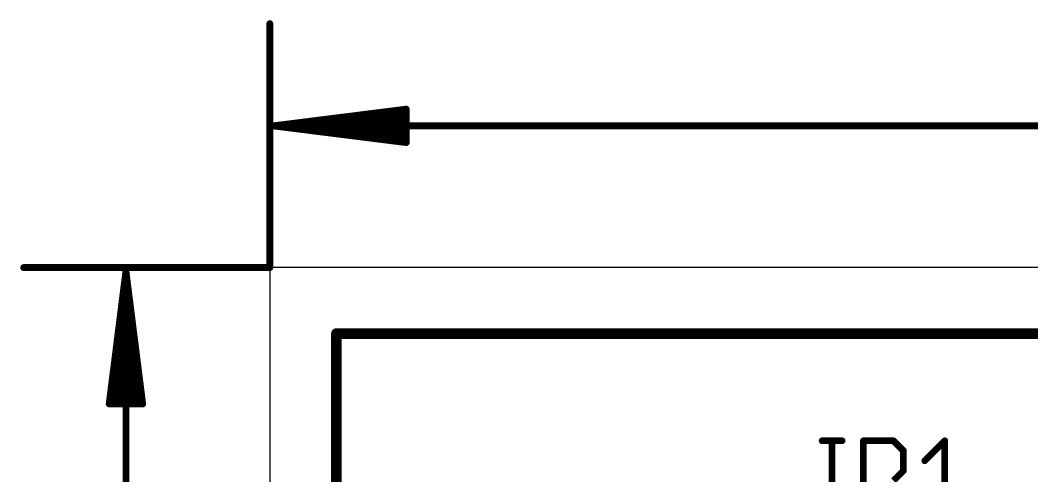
# Model space of a CAD drawing. Extents: x -5.1 to 64.5, y -0.1 to 40.6.
# Drawn here: x -4.76 to 14.53, y 31.58 to 40.27 of the extents above; entities that cross this region are included whole.
import ezdxf

# ---------------------------------------------------------------- set-up
doc = ezdxf.new("R2010")
doc.units = 0
for name, color, linetype in [('1', 14, 'CONTINUOUS'), ('20', 178, 'CONTINUOUS'), ('25', 250, 'CONTINUOUS')]:
    doc.layers.add(name, color=color, linetype=linetype)

msp = doc.modelspace()

# ---------------------------------------------------------------- linework, layer by layer
at = {"layer": '1'}
for points, const_width in [([(0, 35.55), (0, 40.2024)], 0.13), ([(0.065, 38.2524), (2.6, 38.5716)], 0.13), ([(0.065, 38.2524), (2.6, 38.5124)], 0.13), ([(2.6, 38.5716), (2.6, 37.9332)], 0.13), ([(0.065, 38.2524), (2.6, 38.3824)], 0.13), ([(0.065, 38.2524), (64.375, 38.2524)], 0.13), ([(2.6, 37.9332), (0.065, 38.2524)], 0.13), ([(2.6, 38.1224), (0.065, 38.2524)], 0.13), ([(2.6, 37.9924), (0.065, 38.2524)], 0.13), ([(0, 35.55), (-4.6932, 35.55)], 0.13), ([(-2.7432, 35.485), (-3.0624, 32.95)], 0.13), ([(-2.7432, 35.485), (-3.0032, 32.95)], 0.13), ([(-2.7432, 35.485), (-2.8732, 32.95)], 0.13), ([(-2.7432, 35.485), (-2.7432, 0.065)], 0.13), ([(-2.424, 32.95), (-2.7432, 35.485)], 0.13), ([(-2.6132, 32.95), (-2.7432, 35.485)], 0.13), ([(-2.4832, 32.95), (-2.7432, 35.485)], 0.13), ([(25.4, 34.29), (1.27, 34.29)], 0.2032), ([(1.27, 34.29), (1.27, 1.27)], 0.2032), ([(-3.0624, 32.95), (-2.424, 32.95)], 0.13)]:
    msp.add_lwpolyline(points, dxfattribs=dict(at, const_width=const_width))
for points, const_width in [([(0.0325, 40.2024, 1), (-0.0325, 40.2024)], 0.065), ([(2.6325, 38.5716, 1), (2.5675, 38.5716)], 0.065), ([(2.6041, 38.5394, 1), (2.5959, 38.6039)], 0.065), ([(2.6033, 38.4801, 1), (2.5967, 38.5447)], 0.065), ([(2.6017, 38.3499, 1), (2.5983, 38.4149)], 0.065), ([(0.065, 38.2849, 1), (0.065, 38.2199)], 0.065), ([(0.0691, 38.2846, 1), (0.0609, 38.2202)], 0.065), ([(0.0633, 38.2849, 1), (0.0667, 38.2199)], 0.065), ([(0.0667, 38.2849, 1), (0.0633, 38.2199)], 0.065), ([(0.0683, 38.2847, 1), (0.0617, 38.2201)], 0.065), ([(0.0617, 38.2847, 1), (0.0683, 38.2201)], 0.065), ([(0.0609, 38.2846, 1), (0.0691, 38.2202)], 0.065), ([(2.5983, 38.0899, 1), (2.6017, 38.1549)], 0.065), ([(2.5959, 37.9009, 1), (2.6041, 37.9654)], 0.065), ([(2.5967, 37.9601, 1), (2.6033, 38.0247)], 0.065), ([(2.5675, 37.9332, 1), (2.6325, 37.9332)], 0.065), ([(-4.6932, 35.5825, 1), (-4.6932, 35.5175)], 0.065), ([(-2.7107, 35.485, 1), (-2.7757, 35.485)], 0.065), ([(-2.711, 35.4891, 1), (-2.7754, 35.4809)], 0.065), ([(-2.7107, 35.4833, 1), (-2.7757, 35.4867)], 0.065), ([(-2.7107, 35.4867, 1), (-2.7757, 35.4833)], 0.065), ([(-2.7109, 35.4883, 1), (-2.7755, 35.4817)], 0.065), ([(-2.7109, 35.4817, 1), (-2.7755, 35.4883)], 0.065), ([(-2.711, 35.4809, 1), (-2.7754, 35.4891)], 0.065), ([(-0.0325, 35.55, 1), (0.0325, 35.55)], 0.065), ([(0, 35.5175, 1), (0, 35.5825)], 0.065), ([(1.27, 34.3408, 1), (1.27, 34.2392)], 0.1016), ([(1.3208, 34.29, 1), (1.2192, 34.29)], 0.1016), ([(-3.0947, 32.9541, 1), (-3.0302, 32.9459)], 0.065), ([(-3.0624, 32.9825, 1), (-3.0624, 32.9175)], 0.065), ([(-3.0355, 32.9533, 1), (-2.9709, 32.9467)], 0.065), ([(-2.9057, 32.9517, 1), (-2.8407, 32.9483)], 0.065), ([(-2.6457, 32.9483, 1), (-2.5807, 32.9517)], 0.065), ([(-2.5155, 32.9467, 1), (-2.4509, 32.9533)], 0.065), ([(-2.4562, 32.9459, 1), (-2.3917, 32.9541)], 0.065), ([(-2.424, 32.9175, 1), (-2.424, 32.9825)], 0.065)]:
    msp.add_lwpolyline(points, format="xyb", dxfattribs=dict(at, const_width=const_width))
at = {"layer": '20'}
for p, q in [((64.44, 35.55), (0, 35.55)), ((0, 35.55), (0, 0))]:
    msp.add_line(p, q, dxfattribs=at)
at = {"layer": '25', "const_width": 0.127}
for points in [[(10.5286, 32.2463), (10.91, 32.2463)], [(10.7193, 31.293), (10.7193, 32.2463)], [(11.3167, 31.1023), (11.3167, 32.2463)], [(11.3167, 32.2463), (11.8887, 32.2463)], [(11.8887, 32.2463), (12.0793, 32.0556)], [(12.4861, 31.865), (12.8674, 32.2463)], [(12.8674, 32.2463), (12.8674, 31.1023)], [(12.0793, 32.0556), (12.0793, 31.6743)], [(12.0793, 31.6743), (11.8887, 31.4836)]]:
    msp.add_lwpolyline(points, dxfattribs=at)
at = {"layer": '25', "const_width": 0.0635}
for points in [[(10.5286, 32.278, 1), (10.5286, 32.2145)], [(10.751, 32.2463, 1), (10.6875, 32.2463)], [(10.91, 32.2145, 1), (10.91, 32.278)], [(11.3484, 32.2463, 1), (11.2849, 32.2463)], [(11.3167, 32.278, 1), (11.3167, 32.2145)], [(11.9111, 32.2687, 1), (11.8662, 32.2238)], [(11.8887, 32.2145, 1), (11.8887, 32.278)], [(12.8992, 32.2463, 1), (12.8357, 32.2463)], [(12.8899, 32.2238, 1), (12.845, 32.2687)], [(12.1111, 32.0556, 1), (12.0476, 32.0556)], [(12.0569, 32.0332, 1), (12.1018, 32.0781)], [(12.4636, 31.8874, 1), (12.5085, 31.8425)], [(12.0476, 31.6743, 1), (12.1111, 31.6743)], [(12.1018, 31.6518, 1), (12.0569, 31.6967)]]:
    msp.add_lwpolyline(points, format="xyb", dxfattribs=at)

doc.saveas('drawing.dxf')
